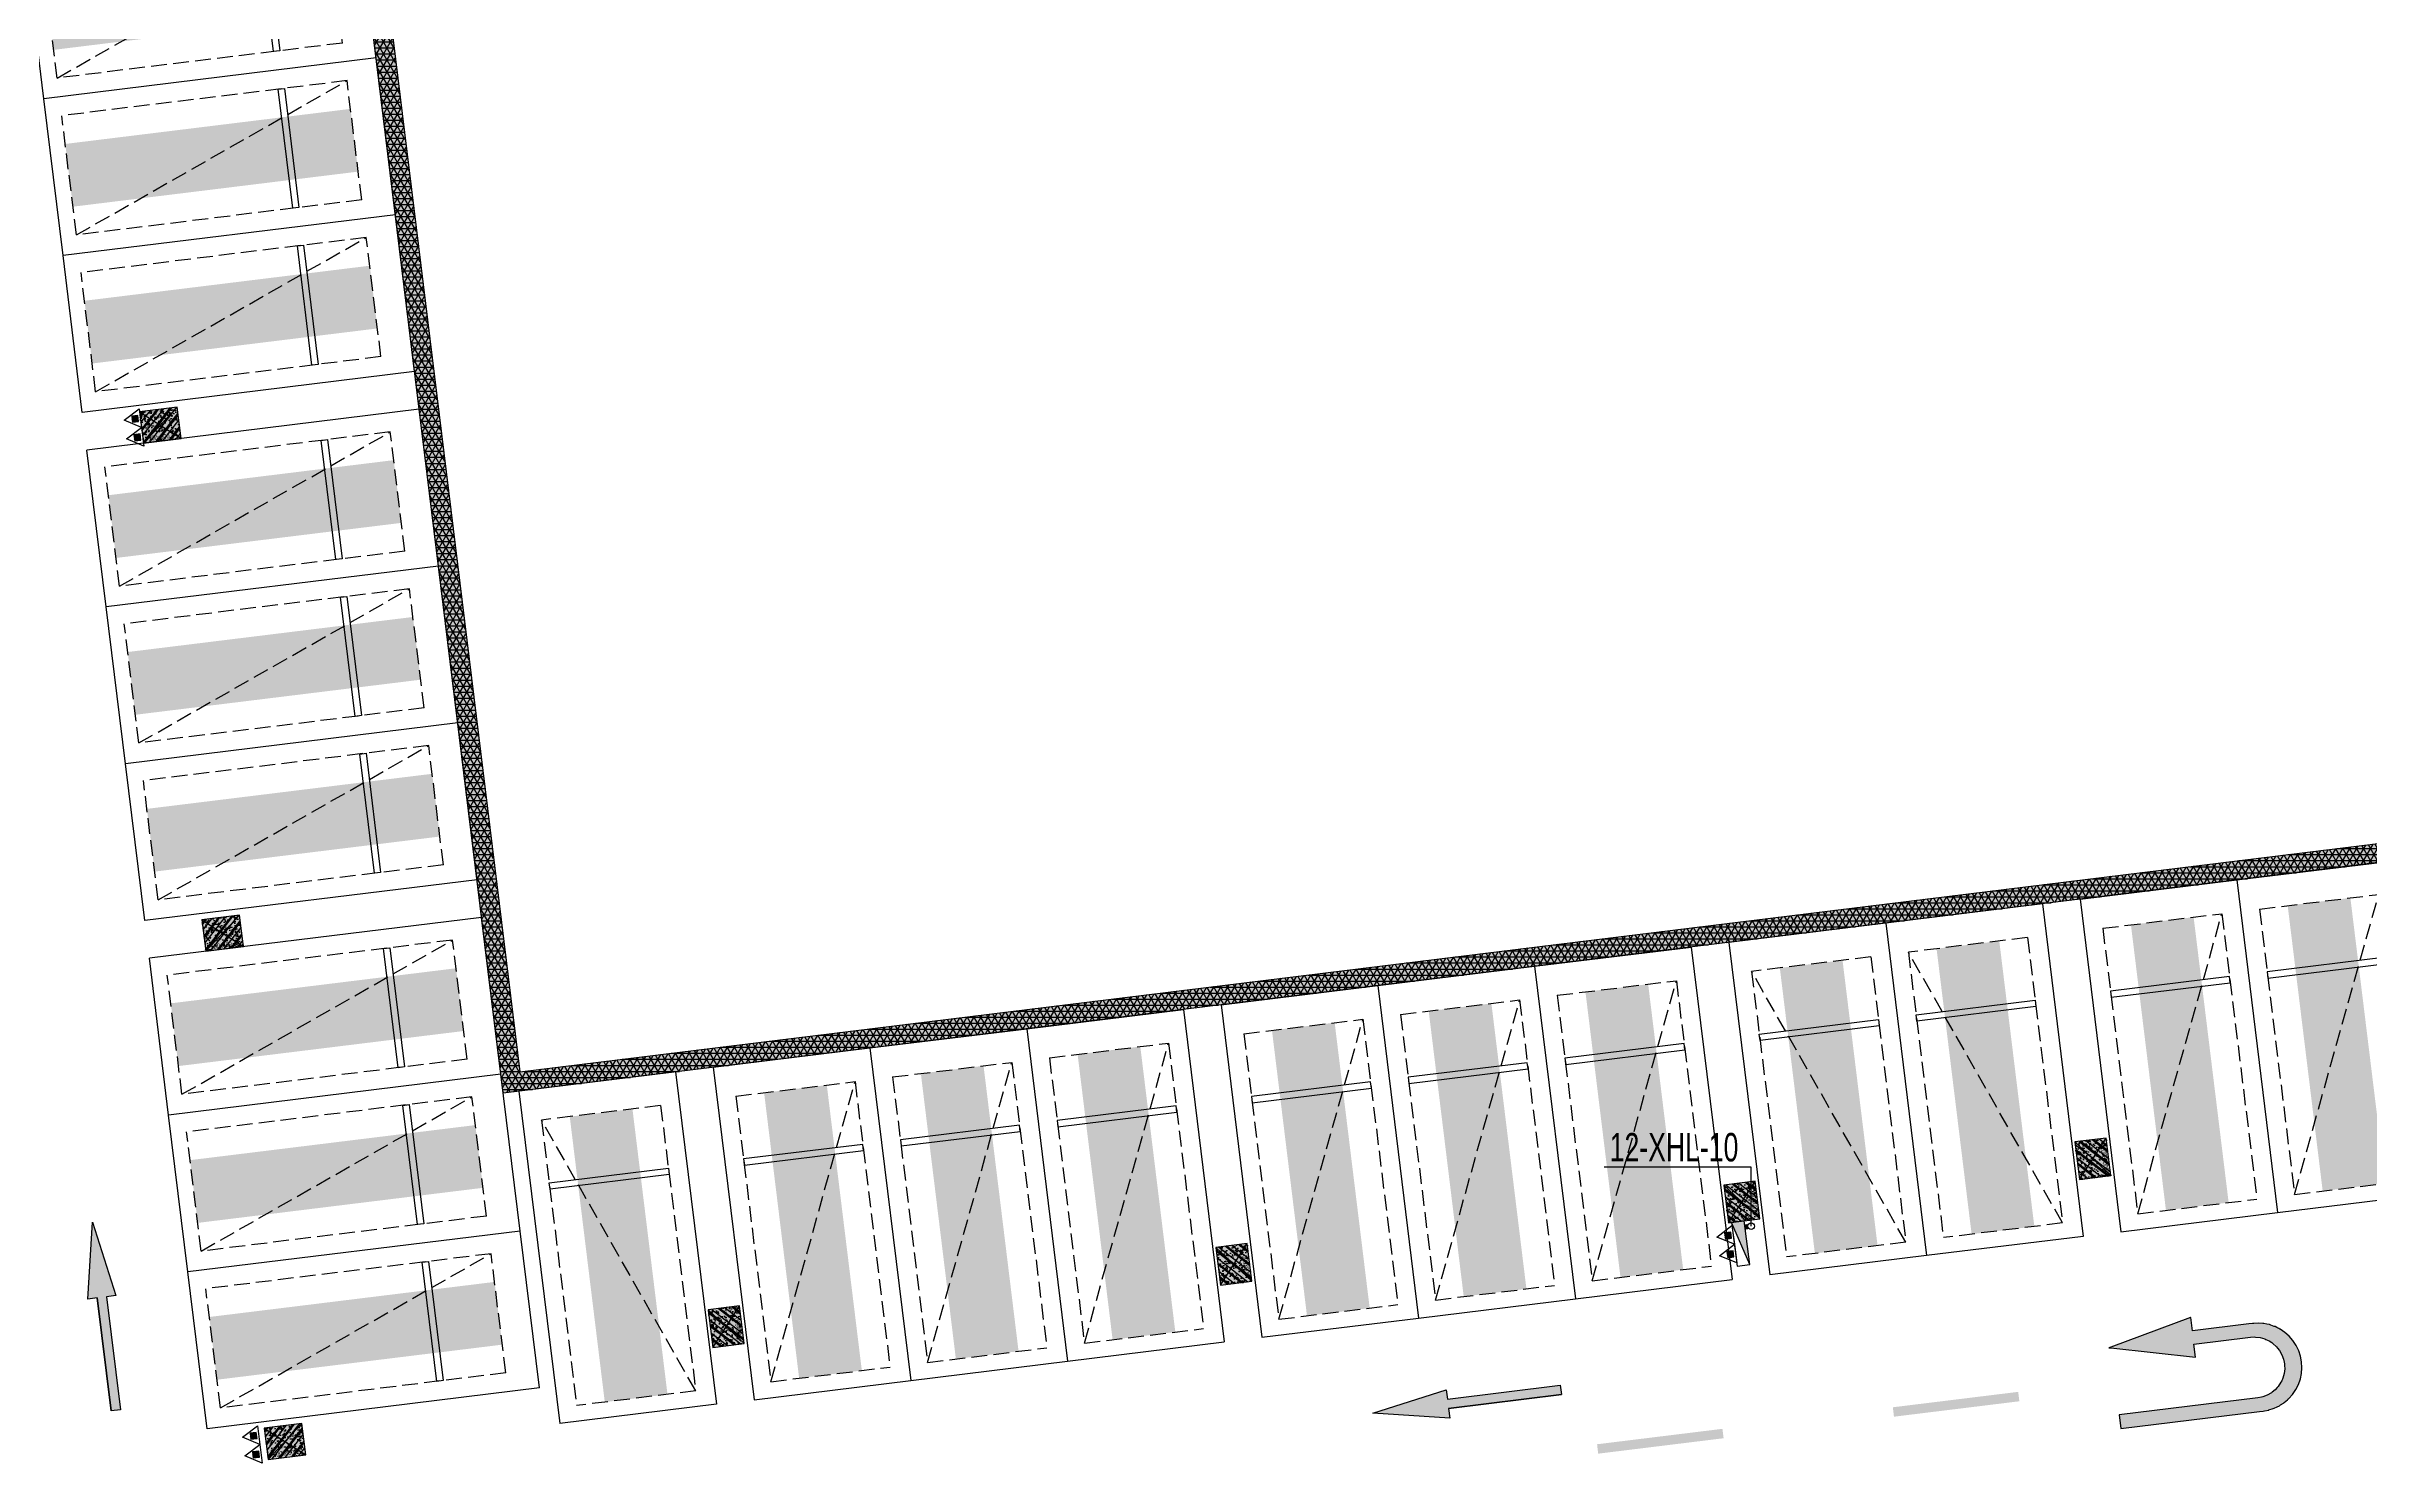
# Model space of a CAD drawing. Extents: x -1338203 to 1886333, y -783476 to 1038610.
# Drawn here: x 831651 to 868427, y -448292 to -425839 of the extents above; entities that cross this region are included whole.
import ezdxf
from ezdxf.enums import TextEntityAlignment as Align

# ---------------------------------------------------------------- set-up
doc = ezdxf.new("R2010")
doc.units = 0
doc.header["$LTSCALE"] = 1000
doc.header["$MEASUREMENT"] = 0
doc.linetypes.add('A-001-平面B2$0$__DASH', pattern=[0.35, 0.25, -0.1])
for name, color, linetype in [('A-001-车位参照B2$0$A-001-车位参照B2$0$0A-P-PKNG-CAR(A)', 43, 'Continuous'), ('A-FIRE', 7, 'Continuous'), ('p-a-regular', 5, 'Continuous'), ('S001南区墙柱$0$0S-CW-HATCH', 251, 'Continuous'), ('S001南区墙柱$0$0S-CW-HATCH-UP', 251, 'Continuous'), ('S001南区墙柱$0$0S-F-WALL-HATCH', 251, 'Continuous'), ('S001南区墙柱$0$0S-F-WALL-HATCH-UP', 251, 'Continuous'), ('S001南区墙柱$0$0S-F-WALL-LINE', 202, 'Continuous'), ('S001南区墙柱$0$S001-墙柱B1_1$0$0S-CC-LINE', 52, 'Continuous'), ('S001南区墙柱$0$S001-墙柱B1_1$0$0S-CW-HATCH-UP', 251, 'Continuous'), ('中心线', 42, 'Continuous'), ('地面指向箭头', 7, 'Continuous'), ('负二层消火栓$0$负二层消火栓$0$0P-ACC-FH', 7, 'Continuous'), ('负二层消火栓$0$负二层消火栓$0$0P-DIM-FH', 3, 'Continuous'), ('负二层消火栓$0$负二层消火栓$0$0P-PIPE-FH', 1, 'Continuous'), ('负二层消火栓$0$负二层消火栓$0$0P-VPIPE-FH', 1, 'Continuous'), ('负二层消火栓$0$负二层消火栓$1$0P-EQUIP-FH', 7, 'Continuous')]:
    doc.layers.add(name, color=color, linetype=linetype)
doc.layers.add('S001南区墙柱$0$S001-墙柱B1_1$0$0S-A-TIPS', color=10, linetype='Continuous', plot=False)
doc.styles.add('S001南区墙柱$0$S001-墙柱B1_1$0$AAD-S', font='aad-s.shx', dxfattribs={"width": 0.7, "bigfont": 'aad-hztxt.shx'})
doc.styles.add('负二层消火栓$0$负二层消火栓$0$AAD-S', font='aad-s.shx', dxfattribs={"width": 0.7, "bigfont": 'aad-hztxt.shx'})

# ---------------------------------------------------------------- blocks, each defined once
blk = doc.blocks.new('负二层消火栓$0$负二层消火栓$1$$TwtSys$00000546')
h = blk.add_hatch()
h.set_pattern_fill('ANSI31', color=256, scale=200, style=0)
h.set_pattern_definition([(45, (-38543.802, -6670.83), (-17.67767, 17.67767), [])])
h.paths.add_polyline_path([(-65, 174), (65, 174), (65, 44), (-65, 44)])
for points in [[(0, 344), (-198, 0), (198, 0)], [(-65, 174), (65, 174), (65, 44), (-65, 44)]]:
    blk.add_lwpolyline(points, close=True)
blk = doc.blocks.new('负二层消火栓$0$负二层消火栓$0$$TwtSys$00000434')
for p, q in [((-0.5, 0.5), (-0.5, -0.5)), ((-0.5, -0.5), (0.5, 0.5)), ((0.5, 0.5), (-0.5, 0.5)), ((0.5, -0.5), (0.5, 0.5)), ((-0.5, -0.5), (0.5, -0.5))]:
    blk.add_line(p, q)
blk.add_solid([(0.5, -0.5), (0.5, 0.5), (-0.5, -0.5)])
blk = doc.blocks.new('负二层消火栓')
at = {"layer": '负二层消火栓$0$负二层消火栓$0$0P-DIM-FH'}
for p, q in [((92271, -279959, 800), (89943, -279959, 800)), ((92271, -280895, 800), (92271, -279959, 800))]:
    blk.add_line(p, q, dxfattribs=at)
at = {"layer": '负二层消火栓$0$负二层消火栓$0$0P-PIPE-FH', "linetype": 'Continuous', "const_width": 82.5}
blk.add_lwpolyline([(92219, -280901), (92172, -280907)], dxfattribs=at)
at = {"layer": '负二层消火栓$0$负二层消火栓$0$0P-VPIPE-FH', "linetype": 'Continuous'}
blk.add_circle((92271, -280895), 52.5, dxfattribs=at)
at = {"layer": '负二层消火栓$0$负二层消火栓$0$0P-ACC-FH', "xscale": -699.9999999999997, "yscale": -200, "zscale": 700, "rotation": 277.3328381470013}
blk.add_blockref('负二层消火栓$0$负二层消火栓$0$$TwtSys$00000434', (92105, -281168), dxfattribs=at)
at = {"layer": '负二层消火栓$0$负二层消火栓$1$0P-EQUIP-FH'}
for p, xscale, yscale, zscale, rotation in [((66771, -268109), -0.7500000000000001, 0.7500000000000001, 0.7500000000000001, 96.99853798061051), ((66807, -268404), -0.7500000000000001, 0.7500000000000001, 0.7500000000000001, 96.99853798061051), ((91987, -281033, 800), -0.7499999999999999, 0.7499999999999999, 0.7499999999999999, 97.33283814700124), ((92025, -281328, 800), -0.7499999999999999, 0.7499999999999999, 0.7499999999999999, 97.33283814700124), ((68647, -284201), -0.7500000000000001, 0.7500000000000001, 0.7500000000000001, 96.99853798061051), ((68684, -284496), -0.7500000000000001, 0.7500000000000001, 0.7500000000000001, 96.99853798061051)]:
    blk.add_blockref('负二层消火栓$0$负二层消火栓$1$$TwtSys$00000546', p, dxfattribs=dict(at, xscale=xscale, yscale=yscale, zscale=zscale, rotation=rotation))
at = {"layer": '负二层消火栓$0$负二层消火栓$0$0P-DIM-FH', "color": 7, "style": '负二层消火栓$0$负二层消火栓$0$AAD-S', "width": 0.7}
blk.add_text('12-XHL-10', height=450, dxfattribs=at).set_placement((90033, -279869, 800))
blk = doc.blocks.new('S001南区墙柱$0$AAD_BLOCK_20230215093950878')
at = {"layer": 'S001南区墙柱$0$0S-CW-HATCH'}
h = blk.add_hatch(color=256, dxfattribs=at)
h.dxf.hatch_style = 1
h.paths.add_polyline_path([(-300, -250), (300, -250), (300, 250), (-300, 250)])
at = {"layer": 'S001南区墙柱$0$0S-CW-HATCH-UP'}
h = blk.add_hatch(dxfattribs=at)
h.set_pattern_fill('钢筋混凝土', color=256, scale=30, pattern_type=2)
h.set_pattern_definition([(45, (-42203.53, -84001.15), (-106.06602, 106.06602), []), (50, (-42203.53, -84001.15), (215.17805, -18.82564), [22.5, -247.5]), (355, (-42203.53, -84001.15), (-41.6254, 225.65764), [18, -198]), (100.4514, (-42185.6, -84002.72), (173.5528, 206.83186), [19.12206, -210.34263]), (46.1842, (-42203.53, -83941.15), (320.1723, -49.6557), [33.75, -371.25]), (96.6356, (-42176.85, -83945.3), (280.3988, 292.2354), [28.6831, -315.5139]), (351.1842, (-42203.53, -83941.15), (280.3986, 292.2356), [27, -297]), (21, (-42173.53, -83956.15), (179.0721, -120.78567), [22.5, -247.5]), (326, (-42173.53, -83956.15), (72.9946, 217.545), [18, -198]), (71.4514, (-42158.6, -83966.21), (252.0668, 96.75915), [19.12206, -210.34263]), (37.5, (-42203.53, -84001.15), (3.647957, 99.868156), [1.5, -195.6, 1.5, -201, 1.5, -198.75]), (7.5, (-42203.53, -84001.15), (78.92086, 118.32351), [1.5, -114.6, 1.5, -191.1, 1.5, -75.75]), (327.5, (-42270.43, -84001.15), (160.14673, -6.76646), [1.5, -75, 1.5, -234, 1.5, -310.5]), (317.5, (-42300.43, -84001.15), (174.95585, 30.0315), [1.5, -97.5, 1.5, -155.4, 1.5, -220.5])])
h.paths.add_polyline_path([(-300, -250), (300, -250), (300, 250), (-300, 250)])
at = {"layer": 'S001南区墙柱$0$S001-墙柱B1_1$0$0S-CW-HATCH-UP', "transparency": 33554661}
h = blk.add_hatch(dxfattribs=at)
h.set_pattern_fill('钢筋混凝土', color=0, scale=30)
h.set_pattern_definition([(45, (48108.52, -15514.205), (-53.03301, 53.03301), []), (50, (48108.52, -15514.2), (215.17805, -18.82564), [22.5, -247.5]), (355, (48108.52, -15514.2), (-41.6254, 225.6576), [18, -198]), (100.4514, (48126.45, -15515.77), (173.5528, 206.8319), [19.1221, -210.3426]), (46.1842, (48108.52, -15454.2), (320.1723, -49.6557), [33.75, -371.25]), (96.6356, (48135.2, -15458.34), (280.3988, 292.2354), [28.683, -315.514]), (351.1842, (48108.52, -15454.2), (280.3986, 292.2356), [27, -297]), (21, (48138.52, -15469.2), (179.0721, -120.78567), [22.5, -247.5]), (326, (48138.52, -15469.2), (72.9946, 217.545), [18, -198]), (71.4514, (48153.44, -15479.27), (252.0668, 96.75915), [19.1221, -210.3426]), (37.5, (48108.52, -15514.205), (3.64796, 99.86816), [0, -195.6, 0, -201, 0, -198.75]), (7.5, (48108.52, -15514.2), (78.92086, 118.32351), [0, -114.6, 0, -191.1, 0, -75.75]), (327.5, (48041.62, -15514.205), (160.14673, -6.76646), [0, -75, 0, -234, 0, -310.5]), (317.5, (48011.62, -15514.2), (174.95585, 30.0315), [0, -97.5, 0, -155.4, 0, -220.5])])
h.paths.add_polyline_path([(-300, -250), (300, -250), (300, 250), (-300, 250)])
at = {"layer": 'S001南区墙柱$0$S001-墙柱B1_1$0$0S-A-TIPS'}
for p, q in [((-300, 250), (300, -250)), ((300, 250), (-300, -250))]:
    blk.add_line(p, q, dxfattribs=at)
at = {"layer": 'S001南区墙柱$0$S001-墙柱B1_1$0$0S-CC-LINE'}
blk.add_lwpolyline([(-300, -250), (300, -250), (300, 250), (-300, 250)], close=True, dxfattribs=at)
at = {"layer": 'S001南区墙柱$0$S001-墙柱B1_1$0$0S-A-TIPS', "style": 'S001南区墙柱$0$S001-墙柱B1_1$0$AAD-S', "width": 0.7}
blk.add_text('500x600', height=75, dxfattribs=at).set_placement((-45, -187), align=Align.MIDDLE_CENTER)
blk = doc.blocks.new('S001南区墙柱')
at = {"layer": 'S001南区墙柱$0$0S-F-WALL-HATCH'}
h = blk.add_hatch(color=256, dxfattribs=at)
h.dxf.hatch_style = 1
h.paths.add_polyline_path([(70996, 68033), (71294, 68069), (75890, 30648), (106212, 34372), (107919, 20477), (107621, 20440), (105951, 34038), (75629, 30314)])
at = {"layer": 'S001南区墙柱$0$0S-F-WALL-HATCH-UP'}
h = blk.add_hatch(dxfattribs=at)
h.set_pattern_fill('NET3', color=256, scale=30)
h.set_pattern_definition([(0, (0, 0), (0, 95.25), []), (60, (0, 0), (-82.48892, 47.625), []), (120, (0, 0), (-82.48892, -47.625), [])])
h.paths.add_polyline_path([(70996, 68033), (71294, 68069), (75890, 30648), (106212, 34372), (107919, 20477), (107621, 20440), (105951, 34038), (75629, 30314)])
at = {"layer": 'S001南区墙柱$0$0S-F-WALL-LINE', "elevation": 3370}
blk.add_lwpolyline([(70996, 68033), (71294, 68069), (75890, 30648), (106212, 34372), (107919, 20477), (107621, 20440), (105951, 34038), (75629, 30314)], close=True, dxfattribs=at)
for p, rotation in [((70200, 40882, 3370), 7.166417273599052), ((71187, 32842, 3370), 7.166417273599052), ((100794, 29273, 3370), 97.16641727359904), ((95236, 28590, 3370), 97.16641727359904), ((87196, 27603, 3370), 97.16641727359904), ((79157, 26617, 3370), 97.16641727359904), ((72175, 24802, 3370), 7.166417273599052)]:
    blk.add_blockref('S001南区墙柱$0$AAD_BLOCK_20230215093950878', p, dxfattribs=dict(rotation=rotation))
blk = doc.blocks.new('S001地下二墙柱')
blk.add_blockref('S001南区墙柱', (-3112, -309101, -3370))
blk = doc.blocks.new('JTDT')
at = {"layer": 'A-FIRE'}
h = blk.add_hatch(color=251, dxfattribs=at)
h.dxf.hatch_style = 1
h.paths.add_polyline_path([(189165, 82916), (189162, 82988), (189159, 82988), (189147, 83060), (189144, 83075), (189126, 83123), (189114, 83162), (189105, 83180), (189081, 83230), (189072, 83245), (189057, 83269), (189036, 83299), (189024, 83317), (189021, 83320), (189021, 83323), (188961, 83389), (188893, 83449), (188818, 83500), (188734, 83542), (188650, 83571), (188561, 83586), (188468, 83592), (188378, 83586), (188288, 83571), (188202, 83542), (188118, 83500), (188043, 83449), (187974, 83389), (187915, 83323), (187915, 83320), (187912, 83317), (187900, 83299), (187882, 83269), (187864, 83245), (187858, 83230), (187831, 83180), (187822, 83162), (187810, 83123), (187795, 83075), (187789, 83060), (187777, 82988), (187771, 82916), (187771, 82895), (187771, 82839), (187771, 81938), (187559, 81938), (187559, 81935), (187867, 80625), (187876, 80592), (187882, 80625), (188190, 81935), (187983, 81935), (187983, 81938), (187983, 82839), (187986, 82895), (187989, 82916), (188007, 82988), (188037, 83060), (188046, 83075), (188076, 83123), (188109, 83162), (188124, 83180), (188184, 83230), (188205, 83245), (188247, 83269), (188318, 83299), (188390, 83317), (188441, 83320), (188468, 83323), (188492, 83320), (188543, 83317), (188615, 83299), (188686, 83269), (188728, 83245), (188749, 83230), (188809, 83180), (188824, 83162), (188857, 83123), (188887, 83075), (188896, 83060), (188926, 82988), (188944, 82916), (188947, 82895), (188949, 82839), (188949, 80625), (189168, 80625), (189168, 82839), (189168, 82895)])
at = {"layer": '地面指向箭头', "color": 251, "linetype": 'Continuous'}
blk.add_lwpolyline([(189165, 82916), (189162, 82988), (189159, 82988), (189147, 83060), (189144, 83075), (189126, 83123), (189114, 83162), (189105, 83180), (189081, 83230), (189072, 83245), (189057, 83269), (189036, 83299), (189024, 83317), (189021, 83320), (189021, 83323), (188961, 83389), (188893, 83449), (188818, 83500), (188734, 83542), (188650, 83571), (188561, 83586), (188468, 83592), (188378, 83586), (188288, 83571), (188202, 83542), (188118, 83500), (188043, 83449), (187974, 83389), (187915, 83323), (187915, 83320), (187912, 83317), (187900, 83299), (187882, 83269), (187864, 83245), (187858, 83230), (187831, 83180), (187822, 83162), (187810, 83123), (187795, 83075), (187789, 83060), (187777, 82988), (187771, 82916), (187771, 82895), (187771, 82839), (187771, 81938), (187559, 81938), (187559, 81935), (187867, 80625), (187876, 80592), (187882, 80625), (188190, 81935), (187983, 81935), (187983, 81938), (187983, 82839), (187986, 82895), (187989, 82916), (188007, 82988), (188037, 83060), (188046, 83075), (188076, 83123), (188109, 83162), (188124, 83180), (188184, 83230), (188205, 83245), (188247, 83269), (188318, 83299), (188390, 83317), (188441, 83320), (188468, 83323), (188492, 83320), (188543, 83317), (188615, 83299), (188686, 83269), (188728, 83245), (188749, 83230), (188809, 83180), (188824, 83162), (188857, 83123), (188887, 83075), (188896, 83060), (188926, 82988), (188944, 82916), (188947, 82895), (188949, 82839), (188949, 80625), (189168, 80625), (189168, 82839), (189168, 82895), (189165, 82916)], dxfattribs=at)
blk = doc.blocks.new('直行')
at = {"layer": '地面指向箭头'}
blk.add_hatch(color=251, dxfattribs=at).paths.add_polyline_path([(-29241, 4059962), (-29466, 4058762), (-29316, 4058762), (-29316, 4056961), (-29166, 4056961), (-29166, 4058762), (-29016, 4058762)])
at = {"layer": '地面指向箭头', "color": 251}
blk.add_lwpolyline([(-29316, 4058762), (-29316, 4056961), (-29316, 4058762), (-29316, 4058762), (-29466, 4058762), (-29241, 4059962), (-29016, 4058762), (-29166, 4058762), (-29166, 4056961), (-29316, 4056961), (-29316, 4056961)], dxfattribs=at)
blk = doc.blocks.new('A$C3d42903c')
at = {"layer": '中心线', "color": 251, "const_width": 150}
for points in [[(448243, 81794), (450228, 82038)], [(443561, 81209), (445546, 81453)]]:
    blk.add_lwpolyline(points, dxfattribs=at)
at = {"layer": '地面指向箭头', "color": 251}
for name, p, rotation in [('直行', (944127, -3941262), 7.00830464707948), ('JTDT', (348765, 259463), 276.9999963989623), ('直行', (4465289, 612057), 97.09216386480834)]:
    blk.add_blockref(name, p, dxfattribs=dict(at, rotation=rotation))
blk = doc.blocks.new('A-001-车位参照B2$0$A-001-车位参照B2$0$ddd')
for p, q in [((0, 2500), (5300, 2500)), ((0, 2500), (0, 0)), ((5300, 2500), (5300, 0)), ((0, 0), (5300, 0))]:
    blk.add_line(p, q)
at = {"linetype": 'A-001-平面B2$0$__DASH'}
for p, q in [((500, 2200), (500, 300)), ((500, 2200), (5050, 2200)), ((5050, 2200), (5050, 300)), ((500, 300), (5050, 300))]:
    blk.add_line(p, q, dxfattribs=at)
blk.add_lwpolyline([(5050, 2200), (500, 300)], dxfattribs=at)
blk.add_lwpolyline([(1500, 300), (1500, 2200), (1600, 2200), (1600, 300)], close=True)
at = {"layer": 'p-a-regular', "ltscale": 0.002, "const_width": 1000}
blk.add_lwpolyline([(5050, 1250), (500, 1250)], dxfattribs=at)

msp = doc.modelspace()

# ---------------------------------------------------------------- block references
at = {"ltscale": 0.002}
for name, p in [('S001地下二墙柱', (766365.4, -163610.9)), ('负二层消火栓', (766365.4, -163610.9)), ('A$C3d42903c', (412646.2, -529238.7))]:
    msp.add_blockref(name, p, dxfattribs=at)
at = {"layer": 'A-001-车位参照B2$0$A-001-车位参照B2$0$0A-P-PKNG-CAR(A)', "linetype": 'Continuous'}
for p, rotation in [((836564.9, -423539.9), 187.0040209579872), ((836869.6, -426021.3), 187.0040209579872), ((837174.3, -428502.6), 187.0040209579872), ((837553.1, -431579.1), 187.0040209579872), ((837857.8, -434060.4), 187.0040209579872), ((838162.5, -436541.8), 187.0040209579872), ((860767.3, -439710), 277.0041298093047), ((838540.4, -439618.7), 187.0040209579872), ((858286, -440014.7), 277.0041298093047), ((838845.1, -442100), 187.0040209579872), ((839129.9, -442367.3), 277.0041298093014), ((839149.8, -444581.4), 187.0040209579872)]:
    msp.add_blockref('A-001-车位参照B2$0$A-001-车位参照B2$0$ddd', p, dxfattribs=dict(at, rotation=rotation))
at = {"layer": 'A-001-车位参照B2$0$A-001-车位参照B2$0$0A-P-PKNG-CAR(A)', "linetype": 'Continuous', "xscale": -1}
for p, rotation in [((868806.9, -438722.7), 96.99868274799083), ((866325.5, -439027.4), 96.99868274799083), ((857690.4, -440087.9), 96.99868274799532), ((855209, -440392.6), 96.99868274799532), ((852727.7, -440697.3), 96.99868274799532), ((849650.8, -441075.2), 96.99868274799532), ((847169.4, -441380), 96.99868274799532), ((844688.1, -441684.7), 96.99868274799532)]:
    msp.add_blockref('A-001-车位参照B2$0$A-001-车位参照B2$0$ddd', p, dxfattribs=dict(at, rotation=rotation))

doc.saveas('drawing.dxf')
